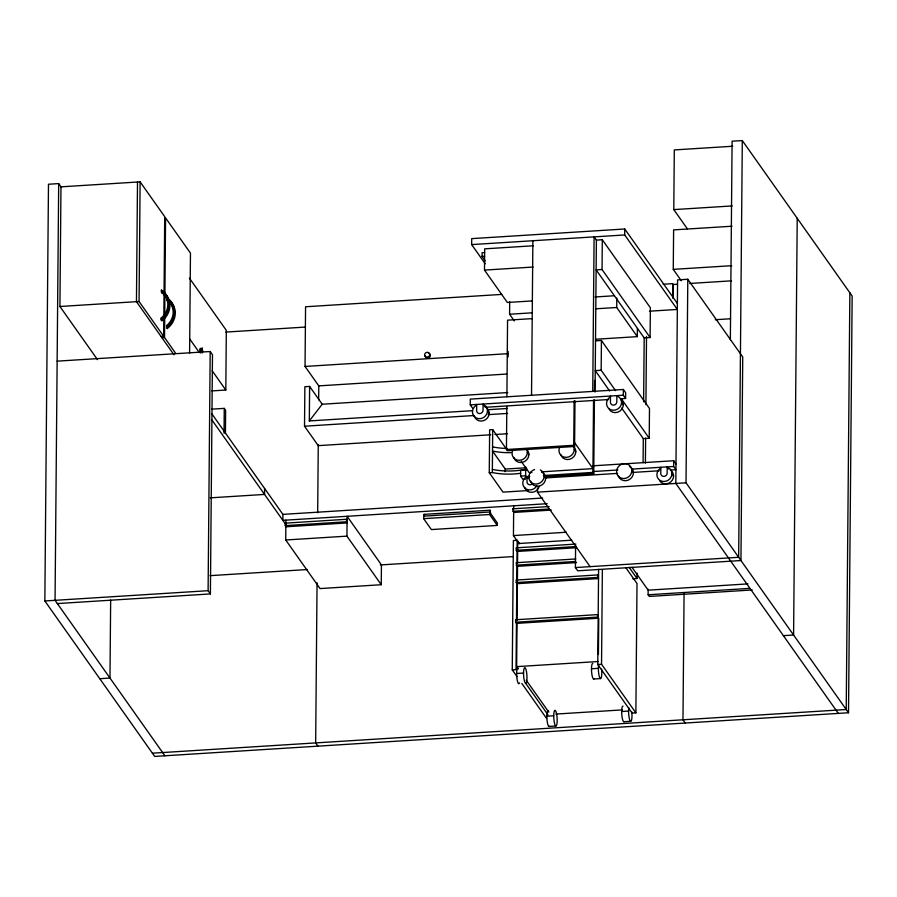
<?xml version="1.0" encoding="UTF-8"?>
<svg xmlns="http://www.w3.org/2000/svg" width="897" height="897" viewBox="0 0 897 897"><rect width="100%" height="100%" fill="white"/><g stroke="black" fill="none" stroke-linecap="round" stroke-linejoin="round"><path stroke-width="1.35" d="M730.36 339.739L732.098 141.21L742.301 140.571L852.15 296.032L848.517 712.756L154.699 756.429L44.85 600.968L48.483 184.244L58.686 183.605L61.108 187.036M58.686 183.605L55.053 600.328L164.902 755.79M97.493 359.652L59.931 306.494L60.974 186.845L140.111 181.856L164.712 216.67L163.669 336.33L161.056 336.487M110.656 600.104L109.983 678.054L99.78 678.704M137.499 182.024L136.456 301.672L173.962 354.752M163.669 336.33L139.069 301.504L140.111 181.856M161.157 319.881L161.168 318.043A17.357 16.068 -35.2 0 0 161.393 292.007L161.415 290.112L162.166 291.177A19.297 17.85 -35.2 0 1 161.909 320.947L161.157 319.881A19.297 17.85 -35.2 0 0 161.415 290.112M167.38 299.486A17.357 16.068 -35.2 0 0 162.155 293.072L162.166 291.177M175.767 353.452L164.532 337.541L164.712 316.675M164.734 313.894L165.575 217.893L190.467 253.111L189.592 353.283M168.412 299.363A19.297 17.85 -35.2 0 1 167.268 328.537L166.528 325.633A17.357 16.068 -35.2 0 0 166.752 299.587L166.775 297.703L167.526 298.768M167.268 328.537L166.528 325.633M57.341 603.569L210.391 593.926L208.104 590.697L210.19 351.523L57.139 361.155M210.391 593.926L212.477 354.752L210.19 351.523M224.037 433.217L224.25 408.37L211.782 409.155M225.427 433.464L225.629 410.31L224.25 408.37M211.894 390.913L225.809 390.038L226.324 330.354L189.435 278.137M264.593 488.461L264.548 494.426L210.279 497.846M211.961 413.977L282.903 514.373L282.858 520.338L547.181 503.699M381.259 584.721L346.937 536.137L347.105 516.291L381.438 564.875L381.259 584.721L320.038 588.578L285.717 539.994L285.829 526.786L285.044 523.164L346.264 519.307L347.072 520.451M285.863 522.917L285.885 520.148M490.782 434.776L318.256 445.641L304.52 426.21L304.868 386.719L309.622 386.416L322.202 404.233L507.78 392.55M318.659 399.827L318.783 385.878L305.047 366.447L305.563 306.763L501.748 294.407M472.573 410.669L309.319 420.94L309.622 386.416M317.056 582.837L315.666 742.918L317.953 746.158M317.673 512.759L318.267 444.441M285.829 526.786L347.049 522.94L346.264 519.307M423.642 518.657L424.113 514.373L490.031 510.225L490.737 513.645L497.319 522.951L497.297 525.429L431.367 529.578L423.642 518.657L489.571 514.497L497.297 525.429M472.551 408.101L470.263 404.861L470.308 399.12L623.359 389.477L625.646 392.718L625.59 398.459L620.444 398.784M485.221 263.774L471.654 244.589L471.71 238.624L624.761 228.993L677.392 303.489M476.699 404.457L476.643 410.658A3.263 3.027 -35.2 0 0 479.805 413.551A3.263 3.027 -35.2 0 0 483.023 410.254L483.079 404.054L485.367 407.294L608.626 399.535M485.21 260.915L482.059 256.441L482.093 252.73L484.638 252.562M532.414 300.91L507.377 302.491L484.492 270.098L484.672 248.839L533.367 245.778M528.041 490.569L502.993 492.139L489.269 472.708L489.639 429.82L492.711 429.629L505.448 447.659M489.571 514.497L490.031 510.225M489.269 472.708L492.33 472.517L492.711 429.629M505.235 471.699L505.258 469.075L492.52 451.045A27.908 8.813 0.5 0 0 510.998 452.637M574.988 400.724L574.585 446.482L507.287 450.72L506.435 449.52L506.816 406.397M506.895 396.665L507.567 320.173L532.291 318.614M508.106 356.883L508.151 351.478M514.34 320.969L509.586 314.242L509.698 301.684M519.027 543.481L513.443 535.576L513.645 512.445L512.849 508.823L549.121 506.536M517.053 676.663L512.265 669.88L513.398 540.532L517.177 540.297L519.576 543.683M513.678 508.577L513.701 505.807M597.38 614.624L598.164 618.246L516.448 623.393L515.64 622.249L515.663 619.76L597.38 614.624L598.187 615.768M516.481 619.737L516.795 583.7L516.01 580.079L597.716 574.932L598.534 576.076M516.818 581.222L516.952 566.343L516.156 562.711L575.717 558.966M576.636 547.708L517.076 551.453L516.268 550.31L516.291 547.832L575.84 544.075M516.459 622.518L516.044 669.644L512.265 669.88M516.986 562.486L517.177 540.297M518.264 668.915L516.65 666.639L517.031 623.292M517.053 620.5L517.367 584.138M517.401 581.334L517.535 565.951M517.558 563.159L517.726 543.582L571.737 540.185M525.474 479.189L522.895 479.346L520.608 476.116L520.652 470.376L526.225 470.017M529.208 477.686L526.461 477.854L525.608 476.655L525.698 466.945M527.021 478.191L526.999 481.902A3.263 3.027 -35.2 0 0 532.414 483.752M531.529 395.263L532.874 240.732M590.103 566.646L537.46 492.15L537.494 487.979M574.585 446.482L573.732 445.282L574.125 400.768M838.314 713.395L675.822 483.438L677.594 279.898L687.797 279.259L742.727 356.984L740.956 560.535L577.702 570.806L575.414 567.566L575.605 545.197M592.749 391.406L594.094 236.886L596.382 240.116L595.059 391.978M544.322 476.733L593.758 473.616L592.917 472.416L593.545 400.084M593.758 473.616L594.408 399.905M594.476 391.563L594.576 380.429M516.795 583.7L598.512 578.565L597.716 574.932M625.826 567.678L637.005 583.499L635.872 712.846L632.093 713.081L597.761 664.498L598.591 569.315M598.422 654.507L598.736 618.145M615.589 390.655L601.169 370.248L601.427 340.479L595.507 340.86M602.044 269.515L596.124 269.885L644.181 337.9L650.101 337.53L602.044 269.515L602.302 239.746L596.382 240.116M635.872 712.846L601.539 664.262L602.369 569.685M610.487 396.026L610.431 402.237A3.263 3.027 -35.2 0 0 613.593 405.13A3.263 3.027 -35.2 0 0 616.811 401.834L616.867 395.633M595.574 339.268L637.318 336.644L616.721 307.492L616.8 298.017M625.59 398.459L623.303 395.218L623.359 389.477M649.495 311.203L677.336 309.443L624.704 234.958L624.761 228.993M637.318 336.644L637.386 328.526M632.856 578.8L637.049 578.531L637.094 573.127M643.093 462.661L643.306 438.633L621.677 408.034M643.62 401.878L644.192 337.519M645.403 463.121L645.627 438.061M645.918 404.648L646.513 336.431M643.306 438.633L649.226 438.263L649.484 408.494L601.427 340.479M650.101 337.53L650.37 307.761L602.302 239.746M752.258 589.957L649.293 596.438L648.127 594.767L648.172 589.217M660.831 467.281L660.786 473.481A3.263 3.027 -35.2 0 0 663.948 476.385A3.263 3.027 -35.2 0 0 667.155 473.089L667.211 466.877L668.736 469.041M672.772 296.1L672.885 283.631L663.141 284.248M672.963 298.342L673.086 284.506L677.257 284.248M681.294 280.716L673.266 269.369L673.613 229.89L732.053 226.212M687.427 228.903L673.793 209.606L674.309 149.922L732.748 146.245M670.384 470.062L675.946 469.714L673.658 466.474L673.703 460.733L593.007 465.812M684.075 593.13L682.976 719.798L685.263 723.038M848.517 712.756L686.026 482.799L687.797 279.259M742.301 140.571L738.657 557.295L575.414 567.566M797.22 218.296L793.587 635.02L783.384 635.67M849.863 292.792L846.23 709.516L152.412 753.188M200.547 353.037C199.986 352.05 199.459 347.588 200.737 348.372M202.217 352.936L202.117 347.845L202.789 351.882M309.319 420.94L322.202 404.233M673.793 209.606L732.221 205.929M471.654 244.589L624.704 234.958M482.059 256.441L484.604 256.284M484.492 270.098L533.188 267.037M59.931 306.494L139.069 301.504M673.266 269.369L731.705 265.691M689.782 283.463L731.515 280.828M595.025 296.974L614.501 295.741M225.809 332.081L305.35 327.069M509.586 314.242L531.854 312.84M595.855 308.803L616.721 307.492M161.92 337.709L164.532 337.541M199.997 349.752L201.668 349.651M715.245 319.724L730.55 318.76M305.047 366.447L508.184 353.653M318.783 385.878L506.603 374.049M601.169 370.248L595.249 370.618L609.657 391.025M470.263 404.861L623.303 395.218M487.912 409.705L507.455 408.471M304.52 426.21L474.266 415.524M488.181 414.649L507.657 413.416M494.953 434.518L507.478 433.722M506.435 449.52L573.732 445.282M505.258 469.075L525.709 467.797M531.943 472.45L529.174 472.629L521.213 461.35M541.653 471.844L592.951 468.615L574.618 442.67M520.608 476.116L525.754 475.791M592.973 471.553L617.91 469.983M631.757 469.12L673.658 466.474M525.608 476.655L529.735 476.397M543.47 475.533L592.917 472.416M545.432 477.933L617.629 473.392M632.901 472.427L659.284 470.768M537.46 492.15L686.026 482.799M282.903 514.373L542.674 498.026M423.664 516.167L489.594 512.019M285.022 525.642L346.242 521.785M512.826 511.301L549.099 509.014M513.645 512.445L551.307 510.079M285.717 539.994L346.937 536.137M513.443 535.576L566.444 532.235M516.268 550.31L575.818 546.565M210.044 575.661L307.447 569.528M380.317 564.942L513.084 556.589M516.134 565.188L575.695 561.444M516.952 566.343L576.502 562.587M44.85 600.968L208.104 590.697M515.988 582.557L597.705 577.41M747.93 583.891L648.161 590.17L632.037 567.353M648.127 594.767L749.69 588.376M515.64 622.249L597.357 617.102M516.65 666.639L598.366 661.504M597.761 664.498L601.539 664.262M516.661 673.479L523.545 673.042M591.482 668.77L598.366 668.332M593.579 679.007L600.474 678.581M555.949 714.068L622.428 709.886M546.856 716.21L553.741 715.772M621.677 711.5L628.562 711.063M548.953 726.447L555.837 726.021A7.838 1.648 86.4 0 0 556.723 714.651A7.838 1.648 86.4 0 0 553.819 713.922A7.838 1.648 86.4 0 0 555.837 726.021M623.774 721.737L630.658 721.311M424.113 514.373L424.55 515.237M673.703 460.733L675.99 463.973M621.195 398.593L649.226 438.263M621.587 402.45L623.269 404.816M671.943 473.706L673.613 476.072M631.858 470.611L633.405 472.797M574.259 449.431L575.807 451.617M629.066 567.24L637.049 578.531M527.335 452.38L528.882 454.577M544.12 476.139L545.668 478.325M487.497 410.893L489.168 413.259M429.708 354.618L430.302 355.459M512.849 508.823L513.667 509.967M516.291 547.832L517.098 548.975M526.292 680.296L548.807 712.14M525.653 683.29A7.838 1.648 86.4 0 0 526.528 671.931A7.838 1.648 86.4 0 0 523.624 671.203A7.838 1.648 86.4 0 0 525.653 683.29L547.977 714.831M521.841 683.436L546.598 718.463M161.393 292.007L162.155 293.072M166.752 299.587L167.515 300.652A17.357 16.068 -35.2 0 1 172.74 307.077M189.715 338.954L199.336 352.577M212.174 370.741L225.809 390.038M161.168 318.043L161.92 319.119M285.044 523.164L285.851 524.308M211.905 419.931L286.042 524.857M167.761 300.461A17.357 16.068 -35.2 0 1 168.311 302.502M173.121 308.052A17.357 16.068 -35.2 0 1 173.67 310.093M166.775 297.703A19.297 17.85 -35.2 0 1 166.517 327.461M428.43 353.183A2.613 2.422 -35.2 0 1 430.257 355.896A2.613 2.422 -35.2 0 1 427.51 358.105A2.613 2.422 -35.2 0 1 425.2 355.784M519.542 682.886A7.838 1.648 86.4 0 1 516.851 677.527A7.838 1.648 86.4 0 1 517.995 668.086M593.993 678.85A7.838 1.648 86.4 0 1 591.583 671.797A7.838 1.648 86.4 0 1 592.816 663.376M601.607 669.14A7.838 1.648 86.4 0 1 600.026 678.199A7.838 1.648 86.4 0 1 598.635 664.935M549.368 726.29A7.838 1.648 86.4 0 1 546.89 718.217A7.838 1.648 86.4 0 1 548.639 711.198M624.189 721.58A7.838 1.648 86.4 0 1 621.778 714.528A7.838 1.648 86.4 0 1 623.011 706.107M631.802 711.87A7.838 1.648 86.4 0 1 630.221 720.93A7.838 1.648 86.4 0 1 628.831 707.666M483.786 404.782A7.725 7.142 -35.2 0 1 485.692 415.715A7.725 7.142 -35.2 0 1 474.143 416.443A7.725 7.142 -35.2 0 1 476.24 405.265M487.004 408.225A7.725 7.142 -35.2 0 1 485.344 419.841A7.725 7.142 -35.2 0 1 474.334 416.096M617.876 396.339A7.725 7.142 -35.2 0 1 619.782 407.272A7.725 7.142 -35.2 0 1 608.244 408A7.725 7.142 -35.2 0 1 610.341 396.822M621.105 399.782A7.725 7.142 -35.2 0 1 620.264 410.826A7.725 7.142 -35.2 0 1 609.175 409.368M536.798 485.871A7.725 7.142 -35.2 0 1 524.936 488.136A7.725 7.142 -35.2 0 1 526.595 476.509M539.243 486.432A7.725 7.142 -35.2 0 1 531.91 492.318A7.725 7.142 -35.2 0 1 524.678 487.34M668.231 467.595A7.725 7.142 -35.2 0 1 670.137 478.527A7.725 7.142 -35.2 0 1 658.589 479.256A7.725 7.142 -35.2 0 1 660.697 468.077M671.449 471.037A7.725 7.142 -35.2 0 1 670.608 482.07A7.725 7.142 -35.2 0 1 659.519 480.624M540.353 469.927A7.838 7.254 -35.2 0 1 541.833 481.543A7.838 7.254 -35.2 0 1 529.802 480.758A7.838 7.254 -35.2 0 1 534.545 469.557M541.9 472.125A7.838 7.254 -35.2 0 1 542.618 484.414A7.838 7.254 -35.2 0 1 530.609 481.196M526.685 449.453A7.838 7.254 -35.2 0 1 525.003 461.26A7.838 7.254 -35.2 0 1 513.824 457.448M526.348 448.724A7.838 7.254 -35.2 0 1 519.621 460.307A7.838 7.254 -35.2 0 1 513.095 449.565M629.638 466.597A7.838 7.254 -35.2 0 1 630.356 478.897A7.838 7.254 -35.2 0 1 618.347 475.668M573.609 446.493A7.838 7.254 -35.2 0 1 571.927 458.3A7.838 7.254 -35.2 0 1 560.748 454.487M574.013 447.525A7.838 7.254 -35.2 0 1 566.545 457.358A7.838 7.254 -35.2 0 1 559.235 448.455M520.686 473.257A27.908 8.813 0.5 0 1 492.33 472.517M526.808 468.839A27.908 8.813 0.5 0 1 492.363 469.389M507.153 448.466A27.908 8.813 0.5 0 1 492.554 446.863M427.14 357.253A2.613 2.422 -35.2 0 0 429.371 353.396A2.613 2.422 -35.2 0 0 424.954 353.676A2.613 2.422 -35.2 0 0 427.14 357.253M624.144 478.538A7.838 7.254 -35.2 0 0 630.86 466.956A7.838 7.254 -35.2 0 0 617.607 467.786A7.838 7.254 -35.2 0 0 624.144 478.538"/></g></svg>
